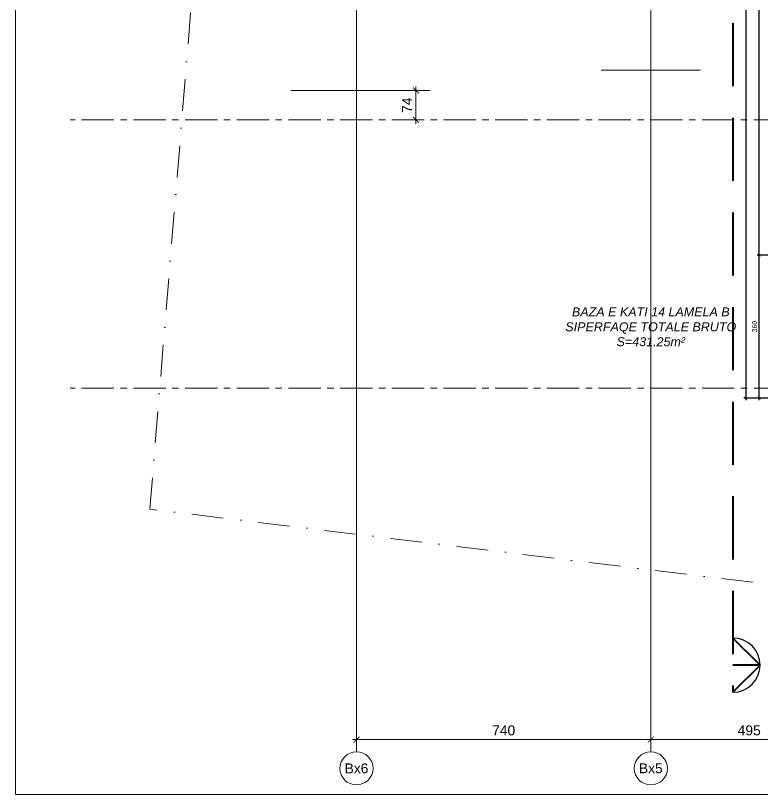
# Model space of a CAD drawing. Header units: centimetres. Extents: x 105417 to 110818, y -55119 to -48326.
# Drawn here: x 105417 to 107295, y -55119 to -53160 of the extents above; entities that cross this region are included whole.
import ezdxf
from ezdxf.enums import TextEntityAlignment as Align

# ---------------------------------------------------------------- set-up
doc = ezdxf.new("R2010")
doc.units = ezdxf.units.CM
doc.header["$LTSCALE"] = 50
doc.header["$MEASUREMENT"] = 0
for name, pattern in [('23486-A01$0${ Chain Double-Dash }', [0]), ('AXES', [2, 1.25, -0.25, 0.25, -0.25]), ('CACHE', [0.375, 0.25, -0.125]), ('DASHED2', [9.525, 6.35, -3.175]), ('Dot & Dashed', [335.138881, 158.75, -88.194444, 0, -88.194437])]:
    doc.linetypes.add(name, pattern=pattern)
doc.layers.get('0').update_dxf_attribs({"color": 8})
for name, color, linetype in [('AXES', 10, 'AXES'), ('COTE 50ème', 1, 'Continuous'), ('TEXTE', 7, 'Continuous')]:
    doc.layers.add(name, color=color, linetype=linetype)
doc.layers.add('BETON CACHE', color=4, linetype='CACHE', lineweight=5)
doc.layers.add('MACONNERIE COUPE', color=7, linetype='Continuous', lineweight=30)
doc.layers.add('FMULT', color=150, linetype='Continuous', plot=False)
doc.layers.add('HORS GEL', color=7, linetype='CACHE', lineweight=15, true_color=0x00661a)
doc.layers.add('HORS GEL COTE', color=7, linetype='Continuous', lineweight=13, true_color=0x00661a)
doc.styles.add('FN_TEXT_1.50', font='arial.ttf', dxfattribs={"height": 10})
doc.styles.add('RS_TEXT_1.50', font='arial.ttf', dxfattribs={"height": 12.5})
doc.styles.add('RS_TXT_100', font='arial.ttf', dxfattribs={"height": 25})
doc.styles.add('RS_TXT_50', font='arial.ttf', dxfattribs={"height": 12.5})
doc.dimstyles.new('RS_100CM_LINEAIRE', dxfattribs={"dimscale": 10, "dimtxt": 25, "dimasz": 1.5, "dimexe": 1, "dimexo": 2.5, "dimgap": 1, "dimtad": 1, "dimdec": 1, "dimrnd": 0.5, "dimdsep": 46, "dimtxsty": 'RS_TXT_100', "dimblk1": 'ARCHTICK', "dimblk2": 'ARCHTICK', "dimsah": 1, "dimcen": 2.5, "dimdle": 1, "dimclrt": 4, "dimadec": 0, "dimazin": 2, "dimtfac": 1, "dimtdec": 1, "dimtix": 1, "dimtmove": 2, "dimatfit": 3, "dimfxl": 1, "dimtolj": 1, "dimtzin": 0, "dimarcsym": 0})
doc.dimstyles.new('RS_50CM_LINEAIRE', dxfattribs={"dimscale": 5, "dimtxt": 12.5, "dimasz": 1.5, "dimexe": 1, "dimexo": 2.5, "dimgap": 1, "dimtad": 1, "dimdec": 1, "dimrnd": 0.5, "dimdsep": 46, "dimtxsty": 'RS_TXT_50', "dimblk1": 'ARCHTICK', "dimblk2": 'ARCHTICK', "dimsah": 1, "dimcen": 2.5, "dimdle": 1, "dimclrt": 4, "dimadec": 0, "dimazin": 2, "dimtfac": 1, "dimtdec": 1, "dimtix": 1, "dimtmove": 2, "dimatfit": 3, "dimfxl": 1, "dimtolj": 1, "dimtzin": 0, "dimarcsym": 0})

# ---------------------------------------------------------------- blocks, each defined once
blk = doc.blocks.new('AXES_FN')
at = {"color": 0, "linetype": 'Continuous'}
blk.add_circle((0, 15), 22.2, dxfattribs=at)
at = {"color": 0, "style": 'FN_TEXT_1.50'}
blk.add_attdef('AXES', text='', height=12.5, dxfattribs=at).set_placement((-48.9, 20.6), align=Align.MIDDLE_CENTER)
blk = doc.blocks.new('_ArchTick')
at = {"color": 0, "linetype": 'ByBlock', "const_width": 0.15}
blk.add_lwpolyline([(-0.5, -0.5), (0.5, 0.5)], dxfattribs=at)
blk = doc.blocks.new('*D280')
at = {"layer": 'Defpoints', "color": 0, "linetype": 'ByBlock', "transparency": 16777216}
for p in [(71638.4, -46013.7), (71638.4, -46044.7), (72133.4, -46044.7)]:
    blk.add_point(p, dxfattribs=at)
at = {"layer": 'HORS GEL', "color": 0, "linetype": 'ByBlock', "lineweight": -2, "transparency": 16777216}
for p, q in [((71638.4, -46019.7), (71638.4, -46003.7)), ((72133.4, -46019.7), (72133.4, -46003.7)), ((72143.4, -46013.7), (71628.4, -46013.7))]:
    blk.add_line(p, q, dxfattribs=at)
at = {"layer": 'HORS GEL', "color": 0, "linetype": 'ByBlock', "lineweight": -2, "transparency": 16777216, "xscale": 15, "yscale": 15, "zscale": 15, "rotation": 180}
blk.add_blockref('_ArchTick', (71638.4, -46013.7), dxfattribs=at)
at = {"layer": 'HORS GEL', "color": 0, "linetype": 'ByBlock', "lineweight": -2, "transparency": 16777216, "xscale": 15, "yscale": 15, "zscale": 15}
blk.add_blockref('_ArchTick', (72133.4, -46013.7), dxfattribs=at)
at = {"layer": 'HORS GEL', "color": 4, "linetype": 'ByBlock', "transparency": 16777216, "insert": (71885.9, -45990.9), "char_height": 25, "attachment_point": 5, "style": 'RS_TXT_100'}
blk.add_mtext('\\A1;495', dxfattribs=at)
blk = doc.blocks.new('*D281')
at = {"layer": 'Defpoints', "color": 0, "linetype": 'ByBlock', "transparency": 16777216}
for p in [(70898.4, -46013.7), (70898.4, -46044.7), (71638.4, -46044.7)]:
    blk.add_point(p, dxfattribs=at)
at = {"layer": 'HORS GEL', "color": 0, "linetype": 'ByBlock', "lineweight": -2, "transparency": 16777216}
for p, q in [((70898.4, -46019.7), (70898.4, -46003.7)), ((71638.4, -46019.7), (71638.4, -46003.7)), ((71648.4, -46013.7), (70888.4, -46013.7))]:
    blk.add_line(p, q, dxfattribs=at)
at = {"layer": 'HORS GEL', "color": 0, "linetype": 'ByBlock', "lineweight": -2, "transparency": 16777216, "xscale": 15, "yscale": 15, "zscale": 15, "rotation": 180}
blk.add_blockref('_ArchTick', (70898.4, -46013.7), dxfattribs=at)
at = {"layer": 'HORS GEL', "color": 0, "linetype": 'ByBlock', "lineweight": -2, "transparency": 16777216, "xscale": 15, "yscale": 15, "zscale": 15}
blk.add_blockref('_ArchTick', (71638.4, -46013.7), dxfattribs=at)
at = {"layer": 'HORS GEL', "color": 4, "linetype": 'ByBlock', "transparency": 16777216, "insert": (71268.4, -45990.9), "char_height": 25, "attachment_point": 5, "style": 'RS_TXT_100'}
blk.add_mtext('\\A1;740', dxfattribs=at)
blk = doc.blocks.new('*D282')
at = {"layer": 'Defpoints', "color": 0, "linetype": 'ByBlock', "transparency": 16777216}
for p in [(71083.4, -44380.7), (71047.8, -44454.7), (71083.4, -44454.7)]:
    blk.add_point(p, dxfattribs=at)
at = {"layer": 'HORS GEL', "color": 0, "linetype": 'ByBlock', "lineweight": -2, "transparency": 16777216}
for p, q in [((71058.4, -44380.7), (71037.8, -44380.7)), ((71047.8, -44370.7), (71047.8, -44464.7)), ((71058.4, -44454.7), (71037.8, -44454.7))]:
    blk.add_line(p, q, dxfattribs=at)
at = {"layer": 'HORS GEL', "color": 0, "linetype": 'ByBlock', "lineweight": -2, "transparency": 16777216, "xscale": 15, "yscale": 15, "zscale": 15}
for p, rotation in [((71047.8, -44380.7), 90), ((71047.8, -44454.7), 270)]:
    blk.add_blockref('_ArchTick', p, dxfattribs=dict(at, rotation=rotation))
at = {"layer": 'HORS GEL', "color": 4, "linetype": 'ByBlock', "transparency": 16777216, "insert": (71025.3, -44417.7), "char_height": 25, "attachment_point": 5, "rotation": 90, "style": 'RS_TXT_100'}
blk.add_mtext('\\A1;74', dxfattribs=at)
blk = doc.blocks.new('*D1178')
at = {"layer": 'COTE 50ème', "color": 0, "lineweight": -2, "ltscale": 0.5, "transparency": 16777216}
for p, q in [((107431.9, -53762.4), (107281.8, -53762.4)), ((107286.8, -54127.4), (107286.8, -53757.4)), ((108201.9, -54122.4), (107281.8, -54122.4))]:
    blk.add_line(p, q, dxfattribs=at)
at = {"layer": 'Defpoints', "color": 0, "ltscale": 0.5, "transparency": 16777216}
for p in [(107286.8, -53762.4), (107444.4, -53762.4), (108214.4, -54122.4)]:
    blk.add_point(p, dxfattribs=at)
at = {"layer": 'COTE 50ème', "color": 0, "lineweight": -2, "ltscale": 0.5, "transparency": 16777216, "xscale": 7.5, "yscale": 7.5, "zscale": 7.5}
for p, rotation in [((107286.8, -53762.4), 90), ((107286.8, -54122.4), 270)]:
    blk.add_blockref('_ArchTick', p, dxfattribs=dict(at, rotation=rotation))
at = {"layer": 'COTE 50ème', "color": 4, "ltscale": 0.5, "transparency": 16777216, "insert": (107275.4, -53942.4), "char_height": 12.5, "attachment_point": 5, "rotation": 90, "style": 'RS_TXT_50'}
blk.add_mtext('\\A1;360', dxfattribs=at)
blk = doc.blocks.new('*D1179')
at = {"layer": 'COTE 50ème', "color": 0, "lineweight": -2, "ltscale": 0.5, "transparency": 16777216}
for p, q in [((107431.9, -52057.4), (107281.8, -52057.4)), ((107286.8, -53767.4), (107286.8, -52052.4)), ((107431.9, -53762.4), (107281.8, -53762.4))]:
    blk.add_line(p, q, dxfattribs=at)
at = {"layer": 'Defpoints', "color": 0, "ltscale": 0.5, "transparency": 16777216}
for p in [(107286.8, -52057.4), (107444.4, -52057.4), (107444.4, -53762.4)]:
    blk.add_point(p, dxfattribs=at)
at = {"layer": 'COTE 50ème', "color": 0, "lineweight": -2, "ltscale": 0.5, "transparency": 16777216, "xscale": 7.5, "yscale": 7.5, "zscale": 7.5}
for p, rotation in [((107286.8, -52057.4), 90), ((107286.8, -53762.4), 270)]:
    blk.add_blockref('_ArchTick', p, dxfattribs=dict(at, rotation=rotation))
at = {"layer": 'COTE 50ème', "color": 4, "ltscale": 0.5, "transparency": 16777216, "insert": (107275.4, -52909.9), "char_height": 12.5, "attachment_point": 5, "rotation": 90, "style": 'RS_TXT_50'}
blk.add_mtext('\\A1;1705', dxfattribs=at)
blk = doc.blocks.new('*D1180')
at = {"layer": 'COTE 50ème', "color": 0, "lineweight": -2, "ltscale": 0.5, "transparency": 16777216}
for p, q in [((107431.9, -52057.4), (107248.1, -52057.4)), ((107253.1, -52052.4), (107253.1, -54127.4)), ((108207.9, -54122.4), (107248.1, -54122.4))]:
    blk.add_line(p, q, dxfattribs=at)
at = {"layer": 'Defpoints', "color": 0, "ltscale": 0.5, "transparency": 16777216}
for p in [(107444.4, -52057.4), (107253.1, -54122.4), (108220.4, -54122.4)]:
    blk.add_point(p, dxfattribs=at)
at = {"layer": 'COTE 50ème', "color": 0, "lineweight": -2, "ltscale": 0.5, "transparency": 16777216, "xscale": 7.5, "yscale": 7.5, "zscale": 7.5}
for p, rotation in [((107253.1, -52057.4), 90), ((107253.1, -54122.4), 270)]:
    blk.add_blockref('_ArchTick', p, dxfattribs=dict(at, rotation=rotation))
at = {"layer": 'COTE 50ème', "color": 4, "ltscale": 0.5, "transparency": 16777216, "insert": (107241.7, -53089.9), "char_height": 12.5, "attachment_point": 5, "rotation": 90, "style": 'RS_TXT_50'}
blk.add_mtext('\\A1;2065', dxfattribs=at)
blk = doc.blocks.new('A$Ceb270309')
at = {"layer": 'AXES', "lineweight": 5, "ltscale": 1.3}
for p, q in [((3195, -2560), (-1985, -2560)), ((3195, -3235), (-1985, -3235))]:
    blk.add_line(p, q, dxfattribs=at)
at = {"layer": 'HORS GEL', "linetype": '23486-A01$0${ Chain Double-Dash }', "ltscale": 1.2}
for p, q in [((-1265, -1195), (-1265, -4150)), ((-525, -1195), (-525, -4150)), ((-400, -2435), (-650, -2435)), ((-1430, -2486), (-1080, -2486))]:
    blk.add_line(p, q, dxfattribs=at)
at = {"layer": 'HORS GEL'}
ref = blk.add_blockref('AXES_FN', (-1265, -4163.46), dxfattribs=dict(at, xscale=-1.875, yscale=1.875, zscale=1.875, rotation=180))
ref.add_attrib('AXES', 'Bx6', dxfattribs={"layer": '0', "color": 0, "height": 24.75, "style": 'RS_TEXT_1.50'}).set_placement((-1265, -4191.58), align=Align.MIDDLE)
ref = blk.add_blockref('AXES_FN', (-525, -4163.46), dxfattribs=dict(at, xscale=-1.875, yscale=1.875, zscale=1.875, rotation=180))
ref.add_attrib('AXES', 'Bx5', dxfattribs={"layer": '0', "color": 0, "height": 24.75, "style": 'RS_TEXT_1.50'}).set_placement((-525, -4191.58), align=Align.MIDDLE)
at = {"layer": 'HORS GEL', "linetype": 'ByBlock'}
dim = blk.add_linear_dim(base=(-1115.62, -2560), p1=(-1080, -2486), p2=(-1080, -2560), angle=90, dimstyle='RS_100CM_LINEAIRE', dxfattribs=at)
dim.commit()
dim.dimension.update_dxf_attribs({"geometry": '*D282', "text_midpoint": (-1138.12, -2523), "insert": (-72163.45, 41894.73)})
for base, p1, p2, picture, middle in [((-1265, -4118.93), (-525, -4150), (-1265, -4150), '*D281', (-895, -4096.17)), ((-525, -4118.93), (-30, -4150), (-525, -4150), '*D280', (-277.5, -4096.17))]:
    dim = blk.add_linear_dim(base=base, p1=p1, p2=p2, dimstyle='RS_100CM_LINEAIRE', dxfattribs=at)
    dim.commit()
    dim.dimension.update_dxf_attribs({"geometry": picture, "text_midpoint": middle, "insert": (-72163.45, 41894.73)})

msp = doc.modelspace()

# ---------------------------------------------------------------- linework, layer by layer
at = {"layer": 'BETON CACHE', "color": 232, "linetype": 'Dot & Dashed', "ltscale": 0.01}
msp.add_lwpolyline([(110414.98, -54847.46), (109101.74, -54807.71), (105754.49, -54401.92), (106155.59, -49521.26), (109804.87, -49407.74), (110394.27, -49414.31)], close=True, dxfattribs=at)
at = {"layer": 'COTE 50ème', "ltscale": 0.5}
msp.add_arc((107220.83, -54794.22), 68.19, 270, 90, dxfattribs=at)
at = {"layer": 'FMULT', "lineweight": 5, "ltscale": 0.5}
msp.add_lwpolyline([(105416.93, -55119.47), (110712.69, -55119.47), (110712.69, -48775.25), (105416.93, -48775.25)], close=True, dxfattribs=at)
at = {"layer": 'HORS GEL COTE', "linetype": 'DASHED2', "lineweight": 40, "ltscale": 0.5}
msp.add_line((107220.83, -49130.71), (107220.83, -54862.41), dxfattribs=at)
at = {"layer": 'HORS GEL COTE', "lineweight": 40, "ltscale": 0.5}
for q in [(107220.83, -54726.03), (107220.83, -54794.22), (107220.83, -54862.41)]:
    msp.add_line((107289.02, -54794.22), q, dxfattribs=at)

# ---------------------------------------------------------------- block references
at = {"layer": 'MACONNERIE COUPE', "lineweight": 5, "ltscale": 0.5}
msp.add_blockref('A$Ceb270309', (107539.35, -50862.36), dxfattribs=at)

# ---------------------------------------------------------------- texts
at = {"layer": 'TEXTE', "insert": (107014.35, -53943.13), "char_height": 37.5, "width": 661.2314, "attachment_point": 5, "style": 'RS_TEXT_1.50'}
msp.add_mtext('{\\fArial|b0|i1|c0|p34;\\H0.6x;BAZA E KATI 14 LAMELA B\\PSIPERFAQE TOTALE BRUTO\\PS=431.25m² }', dxfattribs=at)

# ---------------------------------------------------------------- dimensions: what is measured, and where the dimension line sits
at = {"layer": 'COTE 50ème', "ltscale": 0.5}
for base, p1, p2, picture, middle in [((107253.08, -54122.36), (107444.35, -52057.36), (108220.44, -54122.36), '*D1180', (107241.69, -53089.86)), ((107286.77, -52057.36), (107444.35, -53762.36), (107444.36, -52057.36), '*D1179', (107275.39, -52909.86)), ((107286.77, -53762.36), (108214.36, -54122.36), (107444.35, -53762.36), '*D1178', (107275.38, -53942.36))]:
    dim = msp.add_linear_dim(base=base, p1=p1, p2=p2, angle=90, dimstyle='RS_50CM_LINEAIRE', dxfattribs=at)
    dim.commit()
    dim.dimension.update_dxf_attribs({"geometry": picture, "text_midpoint": middle})

doc.saveas('drawing.dxf')
